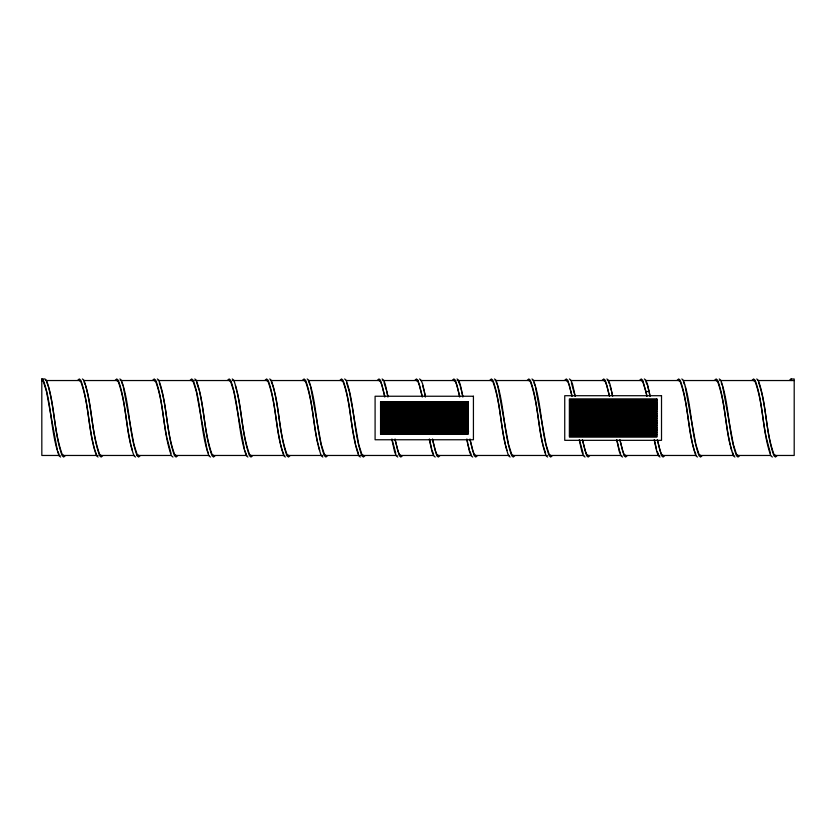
<?xml version="1.0" encoding="UTF-8"?>
<svg xmlns="http://www.w3.org/2000/svg" width="836" height="836" viewBox="0 0 836 836"><rect width="100%" height="100%" fill="white"/><g stroke="black" fill="none" stroke-linecap="round" stroke-linejoin="round"><path stroke-width="1.25" d="M60.119 455.463L41.831 455.463L41.8 378.959L44.925 378.959L46.513 380.296C55.113 404.582 53.525 431.418 62.125 455.704L63.682 457.041L65.25 455.704M593.226 425.273L591.47 435.598M594.595 416.788L595.18 413.151M596.935 421.637L597.521 418M630.689 425.273L629.33 433.341M632.058 416.788L632.643 413.151M634.399 421.637L634.984 418M635.182 416.788L635.768 413.151M596.549 404.917L597.332 400.402M599.276 407.174L600.447 400.402M594.595 435.598L595.577 429.955M634.012 404.917L634.785 400.402M636.739 407.174L637.91 400.402M632.058 435.598L633.228 428.826M102.713 455.704L101.146 457.041L99.588 455.704C90.988 431.418 92.577 404.582 83.976 380.296L82.419 378.959M140.176 455.704L138.609 457.041L137.052 455.704C128.451 431.418 130.04 404.582 121.439 380.296L119.882 378.959M177.629 455.704L176.072 457.041L174.515 455.704C165.915 431.418 167.493 404.582 158.903 380.296L157.346 378.959M77.738 380.296L79.295 378.959L80.852 380.296C89.452 404.582 87.874 431.418 96.464 455.704L98.031 457.041M115.201 380.296L116.758 378.959L118.315 380.296C126.915 404.582 125.337 431.418 133.927 455.704L135.484 457.041M152.664 380.296L154.221 378.959L155.778 380.296C164.379 404.582 162.79 431.418 171.39 455.704L172.947 457.041M190.117 380.296L191.684 378.959L193.241 380.296C201.842 404.582 200.253 431.418 208.854 455.704L210.411 457.041M227.58 380.296L229.148 378.959L230.705 380.296C239.305 404.582 237.717 431.418 246.317 455.704L247.874 457.041M265.043 380.296L266.611 378.959L268.168 380.296C276.758 404.582 275.18 431.418 283.78 455.704L285.337 457.041M302.507 380.296L304.074 378.959L305.631 380.296C314.221 404.582 312.643 431.418 321.243 455.704L322.8 457.041M215.092 455.704L213.535 457.041L211.978 455.704C203.378 431.418 204.956 404.582 196.366 380.296L194.809 378.959M339.97 380.296L341.527 378.959L343.094 380.296C351.684 404.582 350.106 431.418 358.707 455.704L360.264 457.041M252.556 455.704L250.999 457.041L249.441 455.704C240.841 431.418 242.419 404.582 233.829 380.296L232.262 378.959M377.433 380.296L378.99 378.959L380.558 380.296L384.79 396.17M290.019 455.704L288.462 457.041L286.894 455.704C278.304 431.418 279.882 404.582 271.292 380.296L269.725 378.959M414.896 380.296L416.453 378.959L418.021 380.296L422.253 396.17M327.482 455.704L325.925 457.041L324.358 455.704C315.768 431.418 317.346 404.582 308.756 380.296L307.188 378.959M452.36 380.296L453.917 378.959L455.484 380.296L459.716 396.17M364.945 455.704L363.388 457.041L361.821 455.704C353.231 431.418 354.809 404.582 346.219 380.296L344.651 378.959M489.823 380.296L491.38 378.959L492.937 380.296C501.537 404.582 499.959 431.418 508.549 455.704L510.106 457.041M402.409 455.704L400.852 457.041L399.284 455.704L395.052 439.83M527.286 380.296L528.843 378.959L530.4 380.296C539.001 404.582 537.412 431.418 546.012 455.704L547.57 457.041M439.872 455.704L438.304 457.041L436.747 455.704L432.515 439.83M564.739 380.296L566.306 378.959L567.863 380.296L572.096 396.149M477.335 455.704L475.768 457.041L474.211 455.704L469.978 439.83M602.202 380.296L603.77 378.959L605.327 380.296L609.559 396.149M514.798 455.704L513.231 457.041L511.674 455.704C503.073 431.418 504.662 404.582 496.061 380.296L494.504 378.959M639.665 380.296L641.233 378.959L642.79 380.296L647.022 396.149M552.262 455.704L550.694 457.041L549.137 455.704C540.537 431.418 542.125 404.582 533.525 380.296L531.968 378.959M677.129 380.296L678.696 378.959L680.253 380.296C688.843 404.582 687.265 431.418 695.865 455.704L697.423 457.041M589.714 455.704L588.157 457.041L586.6 455.704L582.368 439.851M714.592 380.296L716.149 378.959L717.716 380.296C726.306 404.582 724.728 431.418 733.329 455.704L734.886 457.041M627.178 455.704L625.621 457.041L624.064 455.704L619.831 439.851M752.055 380.296L753.612 378.959L755.18 380.296C763.77 404.582 762.192 431.418 770.782 455.704L772.349 457.041M664.641 455.704L663.084 457.041L661.516 455.704L657.284 439.851M702.104 455.704L700.547 457.041L698.98 455.704C690.39 431.418 691.968 404.582 683.378 380.296L681.81 378.959M739.567 455.704L738.01 457.041L736.443 455.704C727.853 431.418 729.431 404.582 720.841 380.296L719.273 378.959M777.031 455.704L775.474 457.041L773.906 455.704C765.316 431.418 766.894 404.582 758.294 380.296L756.737 378.959M789.518 380.296L791.075 378.99L794.2 378.98L794.2 455.463L774.606 455.463M45.75 380.537L79.713 380.537M83.631 380.537L117.594 380.537M120.206 380.537L155.475 380.537M158.088 380.537L192.05 380.537M194.663 380.537L229.921 380.537M232.533 380.537L266.496 380.537M270.415 380.537L304.377 380.537M308.296 380.537L342.258 380.537M346.177 380.537L380.14 380.537M382.752 380.537L418.021 380.537M420.633 380.537L454.585 380.537M457.198 380.537L492.467 380.537M495.079 380.537L529.042 380.537M532.96 380.537L566.923 380.537M570.842 380.537L604.804 380.537M607.417 380.537L641.379 380.537M645.298 380.537L679.25 380.537M683.169 380.537L717.131 380.537M719.744 380.537L755.012 380.537M757.625 380.537L794.2 380.537M641.233 380.537L642.79 381.812L645.914 391.509L649.039 391.509L647.472 385.553M569.431 400.047L657.106 400.047M380.558 401.865L467.961 401.865M380.558 402.043L467.961 402.043M570.727 402.356L656.835 402.356M570.727 402.534L656.835 402.534M380.558 403.286L467.961 403.286M380.558 403.464L467.961 403.464M570.727 403.778L656.835 403.778M570.727 403.955L656.835 403.955M380.558 404.206L467.961 404.206M380.558 404.384L467.961 404.384M570.727 404.697L656.835 404.697M570.727 404.875L656.835 404.875M380.558 405.627L467.961 405.627M380.558 405.805L467.961 405.805M570.727 406.118L656.835 406.118M570.727 406.296L656.835 406.296M380.558 406.557L467.961 406.557M380.558 406.724L467.961 406.724M570.727 407.048L656.835 407.048M570.727 407.216L656.835 407.216M380.558 407.968L467.961 407.968M380.558 408.146L467.961 408.146M570.727 408.459L656.835 408.459M570.727 408.637L656.835 408.637M380.558 408.898L467.961 408.898M380.558 409.065L467.961 409.065M570.727 409.389L656.835 409.389M570.727 409.556L656.835 409.556M380.558 410.309L467.961 410.309M380.558 410.486L467.961 410.486M570.727 410.8L656.835 410.8M570.727 410.978L656.835 410.978M380.558 411.239L467.961 411.239M380.558 411.406L467.961 411.406M570.727 411.73L656.835 411.73M570.727 411.897L656.835 411.897M380.558 412.65L467.961 412.65M380.558 412.827L467.961 412.827M570.727 413.141L656.835 413.141M570.727 413.318L656.835 413.318M380.558 413.58L467.961 413.58M380.558 413.747L467.961 413.747M570.727 414.071L656.835 414.071M570.727 414.238L656.835 414.238M380.558 414.99L467.961 414.99M380.558 415.168L467.961 415.168M570.727 415.482L656.835 415.482M570.727 415.659L656.835 415.659M380.558 415.92L467.961 415.92M380.558 416.088L467.961 416.088M570.727 416.412L656.835 416.412M570.727 416.579L656.835 416.579M380.558 417.331L467.961 417.331M380.558 417.509L467.961 417.509M570.727 417.822L656.835 417.822M570.727 418L656.835 418M380.558 418.261L467.961 418.261M380.558 418.428L467.961 418.428M570.727 418.752L656.835 418.752M570.727 418.92L656.835 418.92M380.558 419.672L467.961 419.672M380.558 419.85L467.961 419.85M570.727 420.163L656.835 420.163M570.727 420.341L656.835 420.341M380.558 420.602L467.961 420.602M380.558 420.78L467.961 420.78M570.727 421.093L656.835 421.093M570.727 421.271L656.835 421.271M380.558 422.013L467.961 422.013M380.558 422.19L467.961 422.19M570.727 422.504L656.835 422.504M570.727 422.682L656.835 422.682M380.558 422.943L467.961 422.943M380.558 423.12L467.961 423.12M570.727 423.434L656.835 423.434M570.727 423.612L656.835 423.612M380.558 424.364L467.961 424.364M380.558 424.531L467.961 424.531M570.727 424.855L656.835 424.855M570.727 425.022L656.835 425.022M380.558 425.284L467.961 425.284M380.558 425.461L467.961 425.461M570.727 425.775L656.835 425.775M570.727 425.952L656.835 425.952M380.558 426.705L467.961 426.705M380.558 426.872L467.961 426.872M570.727 427.196L656.835 427.196M570.727 427.363L656.835 427.363M380.558 427.624L467.961 427.624M380.558 427.802L467.961 427.802M570.727 428.116L656.835 428.116M570.727 428.293L656.835 428.293M380.558 429.046L467.961 429.046M380.558 429.213L467.961 429.213M570.727 429.537L656.835 429.537M570.727 429.704L656.835 429.704M380.558 429.965L467.961 429.965M380.558 430.143L467.961 430.143M570.727 430.456L656.835 430.456M570.727 430.634L656.835 430.634M380.558 431.386L467.961 431.386M380.558 431.554L467.961 431.554M570.727 431.878L656.835 431.878M570.727 432.045L656.835 432.045M380.558 432.306L467.961 432.306M380.558 432.484L467.961 432.484M570.727 432.797L656.835 432.797M570.727 432.975L656.835 432.975M380.558 433.727L467.961 433.727M380.558 433.894L467.961 433.894M570.727 434.218L656.835 434.218M570.727 434.386L656.835 434.386M569.431 435.953L657.106 435.953M62.731 455.463L98 455.463M100.613 455.463L134.575 455.463M137.188 455.463L171.15 455.463M175.069 455.463L209.021 455.463M212.94 455.463L246.902 455.463M250.821 455.463L284.783 455.463M287.396 455.463L322.665 455.463M325.277 455.463L397.121 455.463M399.733 455.463L433.696 455.463M437.615 455.463L471.567 455.463M475.485 455.463L509.448 455.463M513.367 455.463L547.329 455.463M549.942 455.463L583.904 455.463M587.823 455.463L621.785 455.463M624.398 455.463L659.667 455.463M662.279 455.463L696.231 455.463M700.15 455.463L734.112 455.463M736.725 455.463L770.688 455.463M753.612 380.537L755.18 381.812C761.7 399.368 762.213 418.522 766.1 436.726M716.149 380.537L717.716 381.812C724.948 401.917 725.293 423.768 730.204 444.491M775.474 455.463L773.906 454.188C765.483 431.24 766.748 405.794 758.691 382.752M678.696 380.537L680.253 381.812C687.38 401.552 687.746 423.016 692.521 443.383M738.01 455.463L736.443 454.188L733.329 444.491L722.712 386.744M700.547 455.463L698.98 454.188L695.865 444.491L685.248 386.744M603.77 380.537L605.327 381.812L606.884 385.553L609.339 395.93M663.084 455.463L661.516 454.188L659.959 450.447L657.514 440.07M625.621 455.463L624.064 454.188L622.496 450.447L620.051 440.07M588.157 455.463L586.6 454.188L585.033 450.447L582.587 440.07M550.694 455.463L549.137 454.188L546.012 444.491L535.395 386.744M513.231 455.463L511.674 454.188L508.549 444.491L497.932 386.744M475.768 455.463L474.211 454.188L472.653 450.447L469.978 438.952M438.304 455.463L436.747 454.188L435.19 450.447L432.515 438.952M400.852 455.463L399.284 454.188L397.727 450.447L395.052 438.952M363.388 455.463L361.821 454.188L358.707 444.491L352.458 408.302M325.925 455.463L324.358 454.188L321.243 444.491L310.626 386.744M288.462 455.463L286.894 454.188C279.767 434.448 279.402 412.984 274.636 392.617M250.999 455.463L249.441 454.188C242.21 434.083 241.865 412.232 236.954 391.509M213.535 455.463L211.978 454.188C204.747 434.083 204.402 412.232 199.49 391.509M176.072 455.463L174.515 454.188C166.092 431.24 167.357 405.805 159.289 382.752M138.609 455.463L137.052 454.188L133.927 444.491L123.31 386.755M101.146 455.463L99.588 454.188C91.699 432.128 91.95 408.052 85.544 385.563M63.682 455.463L62.125 454.188C54.235 432.128 54.497 408.052 48.08 385.563M566.306 380.537L567.863 381.812L569.431 385.553L571.876 395.93M528.843 380.537L530.4 381.812C537.632 401.917 537.976 423.768 542.888 444.491M491.38 380.537L492.937 381.812C500.168 401.917 500.513 423.768 505.425 444.491M453.917 380.537L455.484 381.812L457.041 385.553L459.716 397.058M416.453 380.537L418.021 381.812L419.578 385.553L422.253 397.058M378.99 380.537L380.558 381.812L382.115 385.563L384.79 397.058M341.527 380.537L343.094 381.812C349.615 399.368 350.127 418.522 354.015 436.737M304.074 380.537L305.631 381.812C312.863 401.917 313.207 423.768 318.119 444.491M266.611 380.537L268.168 381.812C275.295 401.552 275.661 423.026 280.436 443.383M229.148 380.537L230.705 381.812L233.829 391.509L244.446 449.256M191.684 380.537L193.241 381.812L196.366 391.509L206.983 449.256M154.221 380.537L155.778 381.812C162.309 399.368 162.821 418.522 166.709 436.737M116.758 380.537L118.315 381.812C125.546 401.917 125.891 423.768 130.803 444.491M79.295 380.537L80.852 381.812C87.989 401.552 88.344 423.026 93.12 443.383M41.8 380.505L43.399 381.812L46.513 391.509L57.13 449.256M41.8 378.959L43.399 380.296C51.989 404.582 50.411 431.418 59.001 455.704L60.568 457.041M472.653 457.041L471.086 455.704L469.529 451.806L466.854 439.83M435.19 457.041L433.623 455.704L432.066 451.806L429.39 439.83M397.727 457.041L396.159 455.704L394.602 451.806L391.927 439.83M644.347 378.959L645.914 380.296L647.472 384.194L650.147 396.149M606.884 378.959L608.451 380.296L610.008 384.194L612.683 396.149M569.431 378.959L570.988 380.296L572.545 384.194L575.22 396.149M659.959 457.041L658.402 455.704L656.835 451.806L654.17 439.851M622.496 457.041L620.939 455.704L619.371 451.806L616.707 439.851M585.033 457.041L583.476 455.704L581.919 451.806L579.243 439.851M457.041 378.959L458.598 380.296L460.166 384.194L462.841 396.17M419.578 378.959L421.135 380.296L422.702 384.194L425.378 396.17M382.115 378.959L383.672 380.296L385.239 384.194L387.914 396.17M395.773 453.248L391.927 438.952M358.31 453.248L355.896 445.682M282.61 451.377L283.78 454.188M244.749 450.447L246.317 454.188M207.297 450.447L208.467 453.248M171.004 453.248L166.928 437.845M95.294 451.377L96.464 454.188M57.83 451.377L59.001 454.188M770.395 453.248L766.33 437.845M721.228 382.752L722.398 385.553M732.545 452.318L733.329 454.188M683.378 381.812L684.548 384.623M694.695 451.377L695.865 454.188M645.914 381.812L647.085 384.623M657.232 451.377L658.402 454.188M608.451 381.812L609.235 383.682M619.371 450.447L620.542 453.248M571.375 382.752L575.001 395.93M583.089 453.248L579.463 440.07M533.911 382.752L535.082 385.553M545.626 453.248L543.201 445.682M496.061 381.812L497.629 385.553M458.598 381.812L459.769 384.623M469.916 451.377L471.086 454.188M432.066 450.447L433.623 454.188M384.069 382.752L386.483 390.318M346.606 382.752L349.333 391.509L352.259 407.174M308.756 381.812L310.313 385.563M271.292 381.812L272.463 384.623M196.753 382.752L199.177 390.318M121.826 382.752L122.996 385.563M83.976 381.812L85.147 384.623M46.513 381.812L47.683 384.623M730.518 445.682L731.761 450.447M692.741 444.491L694.298 450.447M656.521 449.256L654.389 440.07M610.008 385.553L611.262 390.318M619.068 449.256L616.926 440.07M505.738 445.682L506.992 450.447M460.166 385.553L461.723 391.509M467.961 444.491L469.529 450.447M422.702 385.553L423.946 390.318M431.752 449.256L429.39 438.952M318.432 445.682L319.676 450.447M272.849 385.563L274.407 391.509M280.656 444.491L282.213 450.447M235.386 385.563L236.64 390.318M131.116 445.682L132.37 450.447M93.339 444.491L94.907 450.447M649.258 392.617L649.917 395.93M645.914 391.509L646.803 395.93M611.576 391.509L612.234 394.822M461.942 392.617L462.841 397.058M466.854 438.952L467.742 443.383M424.26 391.509L425.378 397.058M386.796 391.509L387.914 397.058M354.245 437.845L355.582 444.491M464.064 403.788L466.404 418L464.847 407.895M460.939 403.788L463.28 418L461.723 407.895M465.621 432.212L463.478 419.212M426.6 403.788L428.941 418L427.384 407.895M431.282 432.212L429.14 419.212M423.476 403.788L425.817 418L424.26 407.895M389.137 403.788L389.722 407.174M393.819 432.212L391.676 419.212M386.013 403.788L388.364 418L386.796 407.895M390.119 428.826L390.705 432.212M464.064 403.192L464.649 406.724M468.547 431.637L466.603 419.264M460.939 403.192L461.524 406.724M465.621 432.808L463.478 419.264M426.6 403.192L427.186 406.724M431.282 432.808L429.14 419.264M423.476 403.192L424.061 406.724M428.168 432.808L426.015 419.264M389.137 403.192L389.722 406.724M393.819 432.818L391.676 419.264M386.013 403.192L386.608 406.724M390.705 432.818L388.552 419.264M466.603 419.212L467.773 426.485M426.015 419.212L427.384 427.698M389.921 408.302L391.478 418L389.921 407.895M388.552 419.212L389.921 427.698M656.824 400.047L656.835 408.302M791.075 378.98L791.075 380.537M655.455 400.047L655.455 435.953M655.278 400.047L655.278 435.953M654.034 400.047L654.034 435.953M653.856 400.047L653.856 435.953M653.115 400.047L653.115 435.953M652.937 400.047L652.937 435.953M651.693 400.047L651.693 435.953M651.516 400.047L651.516 435.953M650.774 400.047L650.774 435.953M650.596 400.047L650.596 435.953M649.353 400.047L649.353 435.953M649.175 400.047L649.175 435.953M648.422 400.047L648.422 435.953M648.255 400.047L648.255 435.953M647.012 400.047L647.012 435.953M646.834 400.047L646.834 435.953M646.082 400.047L646.082 435.953M645.914 400.047L645.914 435.953M644.671 400.047L644.671 435.953M644.493 400.047L644.493 435.953M643.741 400.047L643.741 435.953M643.574 400.047L643.574 435.953M642.33 400.047L642.33 435.953M642.152 400.047L642.152 435.953M641.4 400.047L641.4 435.953M641.233 400.047L641.233 435.953M639.989 400.047L639.989 435.953M639.812 400.047L639.812 435.953M639.059 400.047L639.059 435.953M638.892 400.047L638.892 435.953M637.649 400.047L637.649 435.953M637.471 400.047L637.471 435.953M636.718 400.047L636.718 435.953M636.551 400.047L636.551 435.953M635.308 400.047L635.308 435.953M635.13 400.047L635.13 435.953M634.378 400.047L634.378 435.953M634.2 400.047L634.2 435.953M632.957 400.047L632.957 435.953M632.789 400.047L632.789 435.953M632.037 400.047L632.037 435.953M631.859 400.047L631.859 435.953M630.616 400.047L630.616 435.953M630.448 400.047L630.448 435.953M629.696 400.047L629.696 435.953M629.518 400.047L629.518 435.953M628.275 400.047L628.275 435.953M628.108 400.047L628.108 435.953M627.355 400.047L627.355 435.953M627.178 400.047L627.178 435.953M625.934 400.047L625.934 435.953M625.767 400.047L625.767 435.953M625.014 400.047L625.014 435.953M624.837 400.047L624.837 435.953M623.593 400.047L623.593 435.953M623.426 400.047L623.426 435.953M622.674 400.047L622.674 435.953M622.496 400.047L622.496 435.953M621.252 400.047L621.252 435.953M621.085 400.047L621.085 435.953M620.333 400.047L620.333 435.953M620.155 400.047L620.155 435.953M618.912 400.047L618.912 435.953M618.745 400.047L618.745 435.953M617.992 400.047L617.992 435.953M617.814 400.047L617.814 435.953M616.571 400.047L616.571 435.953M616.393 400.047L616.393 435.953M615.651 400.047L615.651 435.953M615.474 400.047L615.474 435.953M614.23 400.047L614.23 435.953M614.052 400.047L614.052 435.953M613.31 400.047L613.31 435.953M613.133 400.047L613.133 435.953M611.889 400.047L611.889 435.953M611.712 400.047L611.712 435.953M610.97 400.047L610.97 435.953M610.792 400.047L610.792 435.953M609.548 400.047L609.548 435.953M609.371 400.047L609.371 435.953M608.618 400.047L608.618 435.953M608.451 400.047L608.451 435.953M607.208 400.047L607.208 435.953M607.03 400.047L607.03 435.953M606.278 400.047L606.278 435.953M606.11 400.047L606.11 435.953M604.867 400.047L604.867 435.953M604.689 400.047L604.689 435.953M603.937 400.047L603.937 435.953M603.77 400.047L603.77 435.953M602.526 400.047L602.526 435.953M602.348 400.047L602.348 435.953M601.596 400.047L601.596 435.953M601.429 400.047L601.429 435.953M600.185 400.047L600.185 435.953M600.008 400.047L600.008 435.953M599.255 400.047L599.255 435.953M599.088 400.047L599.088 435.953M597.845 400.047L597.845 435.953M597.667 400.047L597.667 435.953M596.914 400.047L596.914 435.953M596.747 400.047L596.747 435.953M595.504 400.047L595.504 435.953M595.326 400.047L595.326 435.953M594.574 400.047L594.574 435.953M594.406 400.047L594.406 435.953M593.163 400.047L593.163 435.953M592.985 400.047L592.985 435.953M592.233 400.047L592.233 435.953M592.055 400.047L592.055 435.953M590.812 400.047L590.812 435.953M590.644 400.047L590.644 435.953M589.892 400.047L589.892 435.953M589.714 400.047L589.714 435.953M588.471 400.047L588.471 435.953M588.304 400.047L588.304 435.953M587.551 400.047L587.551 435.953M587.374 400.047L587.374 435.953M586.13 400.047L586.13 435.953M585.963 400.047L585.963 435.953M585.21 400.047L585.21 435.953M585.033 400.047L585.033 435.953M583.789 400.047L583.789 435.953M583.622 400.047L583.622 435.953M582.87 400.047L582.87 435.953M582.692 400.047L582.692 435.953M581.448 400.047L581.448 435.953M581.281 400.047L581.281 435.953M580.529 400.047L580.529 435.953M580.351 400.047L580.351 435.953M579.108 400.047L579.108 435.953M578.94 400.047L578.94 435.953M578.188 400.047L578.188 435.953M578.01 400.047L578.01 435.953M576.767 400.047L576.767 435.953M576.589 400.047L576.589 435.953M575.847 400.047L575.847 435.953M575.67 400.047L575.67 435.953M574.426 400.047L574.426 435.953M574.248 400.047L574.248 435.953M573.506 400.047L573.506 435.953M573.329 400.047L573.329 435.953M572.085 400.047L572.085 435.953M571.908 400.047L571.908 435.953M571.166 400.047L571.166 435.953M570.988 400.047L570.988 435.953M569.744 400.047L569.744 435.953M569.567 400.047L569.567 435.953M661.516 395.71L564.739 395.71L564.739 440.332L661.516 440.332L661.516 395.71M473.427 396.243L375.092 396.243L375.092 439.757L473.427 439.757L473.427 396.243M656.835 398.876L569.431 398.876L569.431 437.123L656.835 437.123L656.835 398.876M467.961 401.708L380.558 401.708L380.558 434.292L467.961 434.292L467.961 401.708"/></g></svg>
